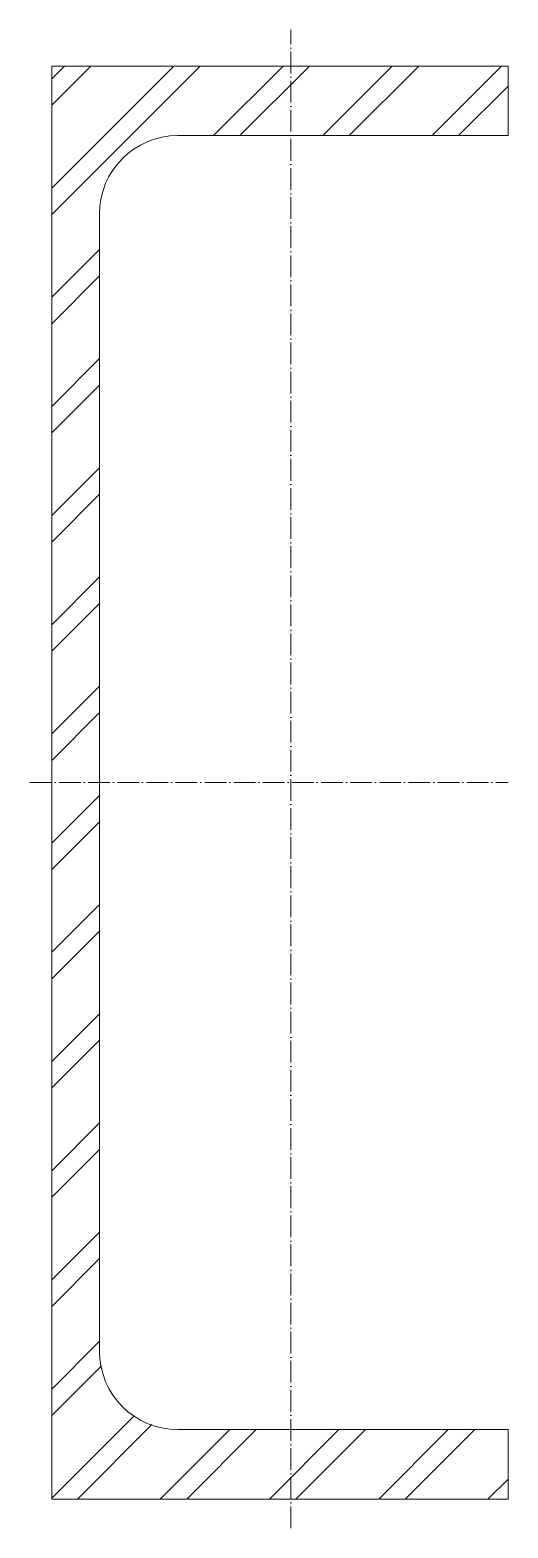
# Model space of a CAD drawing. Header units: metres. Extents: x -5 to 105, y -172 to 173.
import ezdxf

# ---------------------------------------------------------------- set-up
doc = ezdxf.new("R2010")
doc.units = ezdxf.units.M
doc.linetypes.add('MV_hartlijn_staal', pattern=[6.6, 5, -0.8, 0, -0.8])
doc.layers.add('A-DETL-GENF', color=92, linetype='Continuous', lineweight=18)

# ---------------------------------------------------------------- blocks, each defined once
blk = doc.blocks.new('28 Staalprofielen- UPE-2d - UPE330-4450841-00_0 Basismaterialen')
at = {"layer": 'A-DETL-GENF', "lineweight": 13}
h = blk.add_hatch(dxfattribs=at)
h.set_pattern_fill('FP_298', color=256, style=0, pattern_type=2)
h.set_pattern_definition([(225, (-4325.222, -2434.265), (12.57236, -12.57236), []), (225, (-4325.222, -2453.315), (12.57236, -12.57236), [])])
h.paths.add_polyline_path([(0, 165), (0, -165), (105, -165), (105, -149), (29, -149), (24.34, -148.39), (20, -146.59), (16.27, -143.73), (13.41, -140), (11.61, -135.66), (11, -131), (11, 131), (11.61, 135.66), (13.41, 140), (16.27, 143.73), (20, 146.59), (24.34, 148.39), (29, 149), (105, 149), (105, 165)])
at = {"layer": 'A-DETL-GENF', "linetype": 'MV_hartlijn_staal', "lineweight": 13}
for p, q in [((55, -171.68), (55, 173.32)), ((-5, 0), (105, 0))]:
    blk.add_line(p, q, dxfattribs=at)
at = {"layer": 'A-DETL-GENF'}
for p, q in [((105, 165), (0, 165)), ((0, 165), (0, -165)), ((0, -165), (0, 165)), ((0, 165), (105, 165)), ((105, 149), (105, 165)), ((105, 165), (105, 149)), ((29, 149), (105, 149)), ((105, 149), (29, 149)), ((11, -131), (11, 131)), ((11, 131), (11, -131)), ((105, -149), (29, -149)), ((29, -149), (105, -149)), ((105, -165), (105, -149)), ((105, -149), (105, -165)), ((0, -165), (105, -165)), ((105, -165), (0, -165))]:
    blk.add_line(p, q, dxfattribs=at)
for centre, start, end in [((29, 131), 90, 180), ((29, 131), 90, 180), ((29, -131), 180, 270), ((29, -131), 180, 270)]:
    blk.add_arc(centre, 18, start, end, dxfattribs=at)

msp = doc.modelspace()

# ---------------------------------------------------------------- block references
msp.add_blockref('28 Staalprofielen- UPE-2d - UPE330-4450841-00_0 Basismaterialen', (0, 0))

doc.saveas('drawing.dxf')
